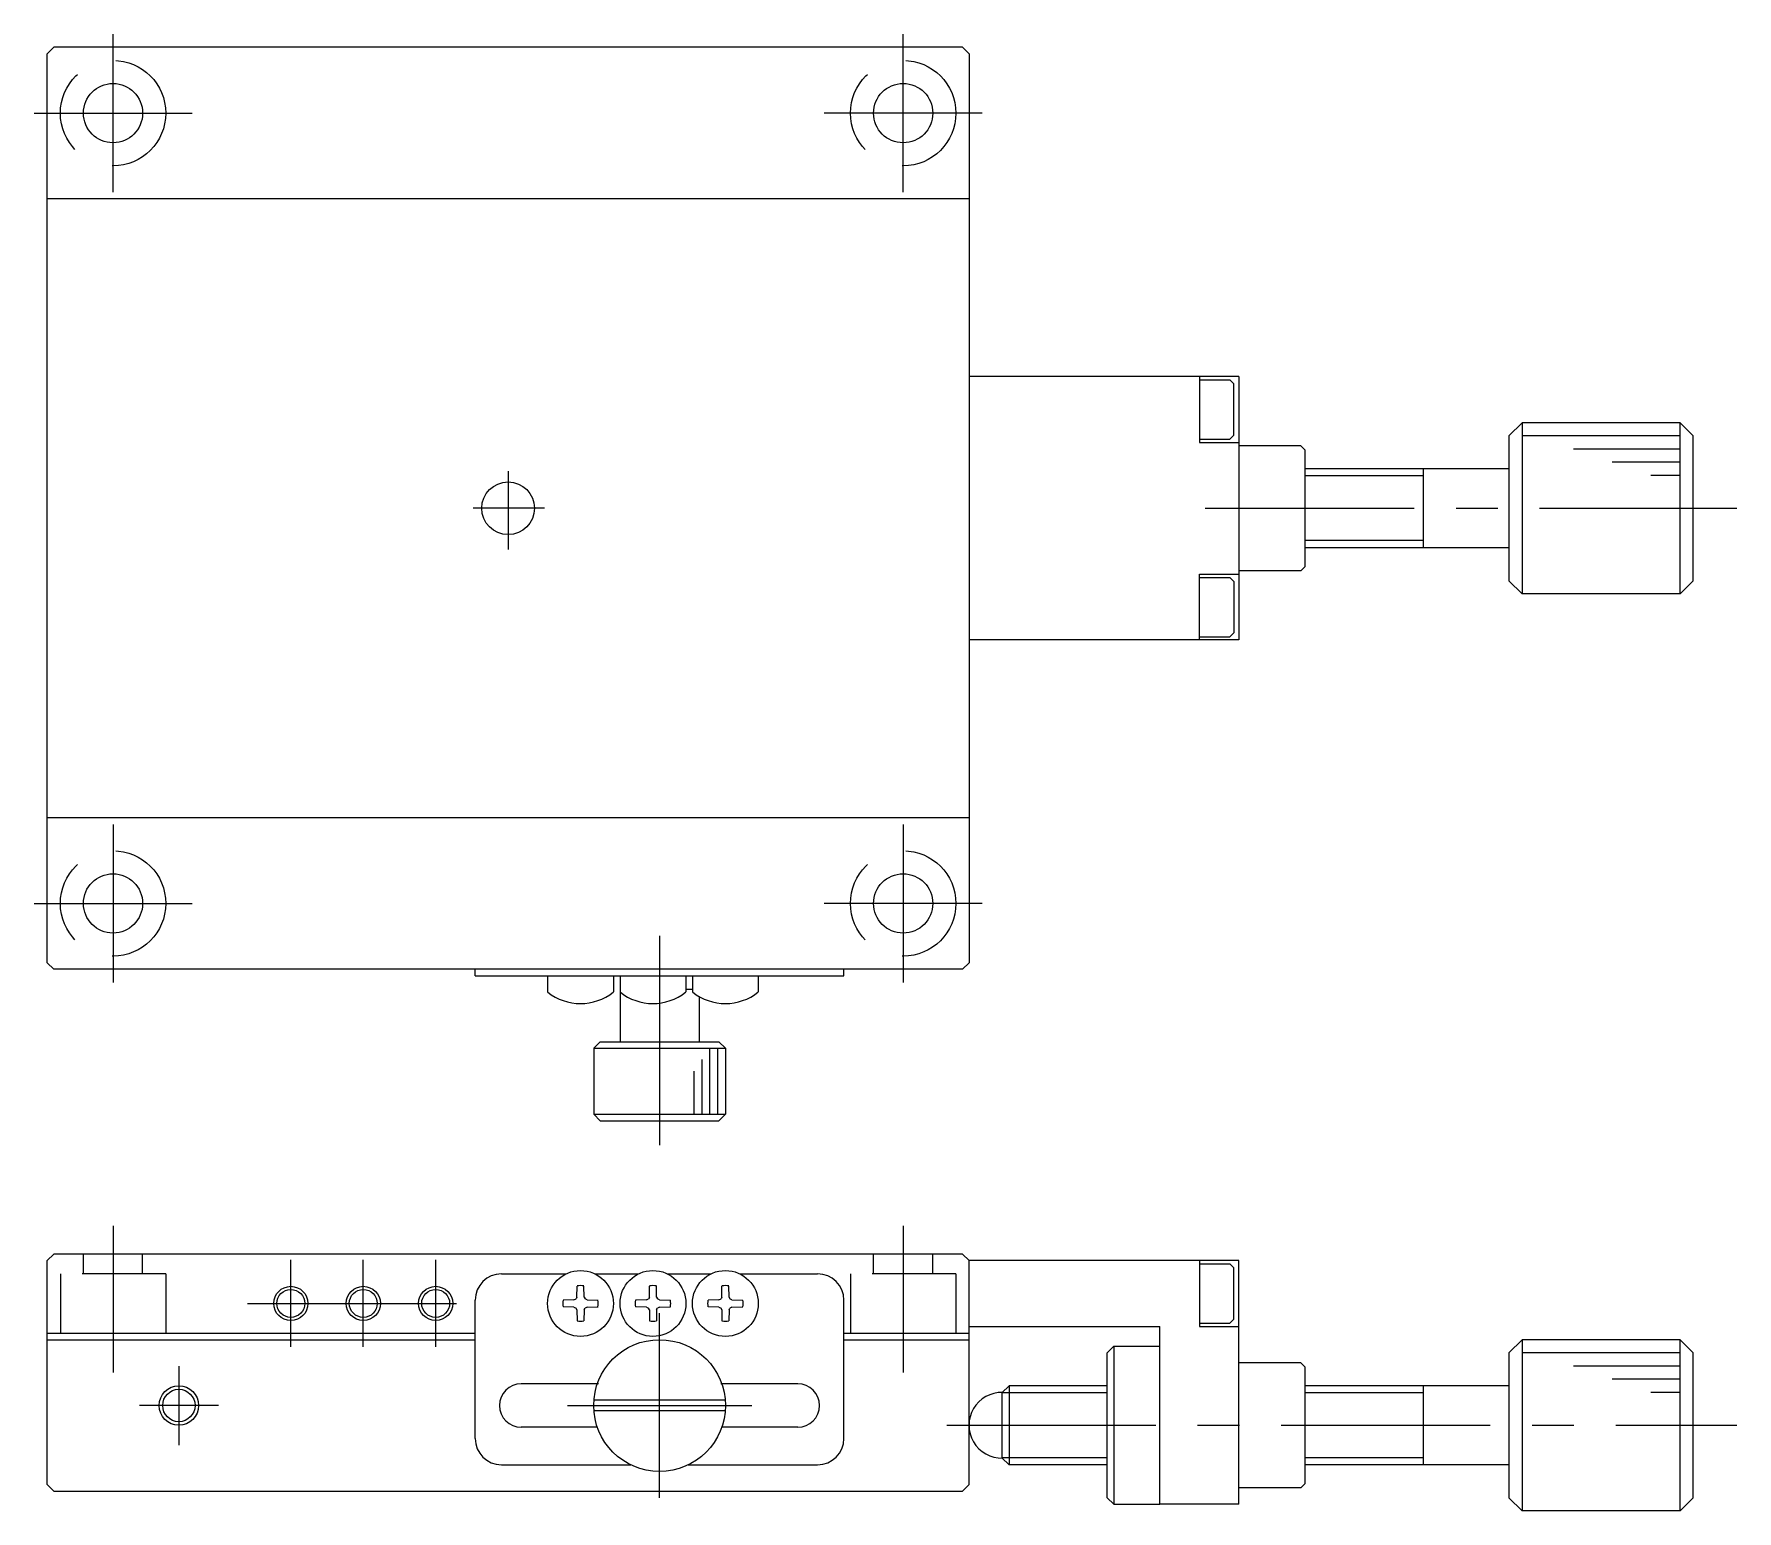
# Model space of a CAD drawing. Extents: x -1 to 240, y -8 to 253.
# Drawn here: x 46.7 to 176, y 141.4 to 253.5 of the extents above; entities that cross this region are included whole.
import ezdxf

# ---------------------------------------------------------------- set-up
doc = ezdxf.new("R2010")
doc.units = 0
doc.header["$LTSCALE"] = 0.5
doc.linetypes.add('CENTER', pattern=[50.8, 31.75, -6.35, 6.35, -6.35])
doc.linetypes.add('DASHED', pattern=[19.05, 12.7, -6.35])
for name, color, linetype in [('MSM_CENTER', 1, 'CENTER'), ('MSM_CONTINUOUS', 7, 'CONTINUOUS'), ('MSM_DASHED', 4, 'DASHED'), ('MSM_NARROW', 5, 'CONTINUOUS')]:
    doc.layers.add(name, color=color, linetype=linetype)

msp = doc.modelspace()

# ---------------------------------------------------------------- linework, layer by layer
at = {"layer": 'MSM_CENTER'}
for p, q in [((52.69, 241.49), (52.69, 253.49)), ((112.69, 241.49), (112.69, 253.49)), ((46.69, 247.49), (58.69, 247.49)), ((118.69, 247.49), (106.69, 247.49)), ((82.69, 220.31), (82.69, 214.36)), ((85.45, 217.49), (80.04, 217.49)), ((135.62, 217.49), (176, 217.49)), ((52.69, 193.49), (52.69, 181.49)), ((112.69, 193.49), (112.69, 181.49)), ((46.69, 187.49), (58.69, 187.49)), ((118.69, 187.49), (106.69, 187.49)), ((94.19, 185.02), (94.19, 167.13)), ((52.69, 163), (52.69, 151.87)), ((112.69, 163), (112.69, 151.87)), ((66.19, 153.82), (66.19, 160.42)), ((71.69, 153.82), (71.69, 160.42)), ((77.19, 153.82), (77.19, 160.42)), ((62.89, 157.12), (80.49, 157.12)), ((94.19, 142.37), (94.19, 156.37)), ((57.69, 152.37), (57.69, 146.37)), ((60.69, 149.37), (54.69, 149.37)), ((87.19, 149.37), (101.19, 149.37)), ((116, 147.87), (176, 147.87))]:
    msp.add_line(p, q, dxfattribs=at)
at = {"layer": 'MSM_CONTINUOUS'}
for p, q in [((48.19, 252.49), (47.69, 251.99)), ((117.19, 252.49), (48.19, 252.49)), ((117.69, 251.99), (117.19, 252.49)), ((47.69, 182.99), (47.69, 251.99)), ((117.69, 251.99), (117.69, 182.99)), ((117.69, 240.99), (47.69, 240.99)), ((138.19, 227.49), (117.69, 227.49)), ((135.19, 227.49), (135.19, 222.49)), ((135.19, 227.24), (137.49, 227.24)), ((137.49, 227.24), (137.79, 226.94)), ((137.79, 223.04), (137.79, 226.94)), ((138.19, 227.49), (138.19, 207.49)), ((158.69, 222.99), (159.69, 223.99)), ((171.69, 223.99), (159.69, 223.99)), ((159.69, 223.99), (159.69, 210.99)), ((171.69, 210.99), (171.69, 223.99)), ((172.69, 222.99), (171.69, 223.99)), ((135.19, 222.74), (137.49, 222.74)), ((135.19, 222.49), (138.19, 222.49)), ((137.79, 223.04), (137.49, 222.74)), ((158.69, 222.99), (158.69, 211.99)), ((172.69, 211.99), (172.69, 222.99)), ((142.89, 222.24), (138.19, 222.24)), ((143.19, 221.94), (142.89, 222.24)), ((143.19, 221.94), (143.19, 213.04)), ((158.69, 220.49), (143.19, 220.49)), ((152.19, 214.49), (152.19, 220.49)), ((158.69, 214.49), (143.19, 214.49)), ((135.19, 207.49), (135.19, 212.49)), ((135.19, 212.49), (138.19, 212.49)), ((135.19, 212.24), (137.49, 212.24)), ((137.79, 211.94), (137.49, 212.24)), ((142.89, 212.74), (138.19, 212.74)), ((143.19, 213.04), (142.89, 212.74)), ((137.79, 211.94), (137.79, 208.04)), ((158.69, 211.99), (159.69, 210.99)), ((171.69, 210.99), (159.69, 210.99)), ((172.69, 211.99), (171.69, 210.99)), ((138.19, 207.49), (117.69, 207.49)), ((135.19, 207.74), (137.49, 207.74)), ((137.49, 207.74), (137.79, 208.04)), ((117.69, 193.99), (47.69, 193.99)), ((47.69, 182.99), (48.19, 182.49)), ((117.19, 182.49), (48.19, 182.49)), ((80.19, 181.99), (80.19, 182.49)), ((108.19, 181.99), (108.19, 182.49)), ((117.19, 182.49), (117.69, 182.99)), ((80.19, 181.99), (108.19, 181.99)), ((85.69, 181.99), (85.69, 180.77)), ((90.69, 181.99), (90.69, 180.77)), ((91.19, 181.99), (91.19, 180.77)), ((91.19, 181.99), (91.19, 176.99)), ((96.19, 181.99), (96.19, 180.77)), ((96.69, 181.99), (96.69, 180.77)), ((101.69, 181.99), (101.69, 180.77)), ((96.19, 180.99), (96.69, 180.99)), ((97.19, 180.43), (97.19, 176.99)), ((89.19, 176.49), (89.69, 176.99)), ((89.19, 176.49), (99.19, 176.49)), ((89.19, 176.49), (89.19, 171.49)), ((89.69, 176.99), (98.69, 176.99)), ((98.69, 176.99), (99.19, 176.49)), ((99.19, 176.49), (99.19, 171.49)), ((89.19, 171.49), (99.19, 171.49)), ((89.69, 170.99), (89.19, 171.49)), ((89.69, 170.99), (98.69, 170.99)), ((99.19, 171.49), (98.69, 170.99)), ((48.19, 160.87), (47.69, 160.37)), ((47.69, 143.37), (47.69, 160.37)), ((117.19, 160.87), (48.19, 160.87)), ((117.19, 160.87), (117.69, 160.37)), ((138.19, 160.37), (117.69, 160.37)), ((117.69, 143.37), (117.69, 160.37)), ((135.19, 160.37), (135.19, 155.37)), ((138.19, 141.87), (138.19, 160.37)), ((82.19, 159.37), (87.1, 159.37)), ((89.28, 159.37), (92.6, 159.37)), ((94.78, 159.37), (98.1, 159.37)), ((100.28, 159.37), (106.19, 159.37)), ((135.19, 160.12), (137.49, 160.12)), ((137.49, 160.12), (137.79, 159.82)), ((137.79, 155.92), (137.79, 159.82)), ((87.92, 157.6), (87.93, 158.44)), ((88.47, 157.6), (88.45, 158.44)), ((93.42, 157.6), (93.43, 158.44)), ((93.97, 157.6), (93.95, 158.44)), ((98.92, 157.6), (98.93, 158.44)), ((99.47, 157.6), (99.45, 158.44)), ((80.19, 146.87), (80.19, 157.37)), ((87.69, 157.39), (86.87, 157.38)), ((87.69, 156.84), (86.87, 156.86)), ((87.69, 157.39), (87.86, 157.46)), ((87.69, 156.84), (87.86, 156.77)), ((87.92, 157.6), (87.86, 157.46)), ((87.92, 156.64), (87.86, 156.77)), ((87.92, 156.64), (87.93, 155.79)), ((88.47, 156.64), (88.45, 155.79)), ((88.47, 157.6), (88.53, 157.46)), ((88.47, 156.64), (88.53, 156.77)), ((88.69, 157.39), (88.53, 157.46)), ((88.69, 156.84), (88.53, 156.77)), ((88.69, 157.39), (89.52, 157.38)), ((88.69, 156.84), (89.52, 156.86)), ((93.19, 157.39), (92.37, 157.38)), ((93.19, 156.84), (92.37, 156.86)), ((93.19, 157.39), (93.36, 157.46)), ((93.19, 156.84), (93.36, 156.77)), ((93.42, 157.6), (93.36, 157.46)), ((93.42, 156.64), (93.36, 156.77)), ((93.42, 156.64), (93.43, 155.79)), ((93.97, 156.64), (93.95, 155.79)), ((93.97, 157.6), (94.03, 157.46)), ((93.97, 156.64), (94.03, 156.77)), ((94.19, 157.39), (94.03, 157.46)), ((94.19, 156.84), (94.03, 156.77)), ((94.19, 157.39), (95.02, 157.38)), ((94.19, 156.84), (95.02, 156.86)), ((98.69, 157.39), (97.87, 157.38)), ((98.69, 156.84), (97.87, 156.86)), ((98.69, 157.39), (98.86, 157.46)), ((98.69, 156.84), (98.86, 156.77)), ((98.92, 157.6), (98.86, 157.46)), ((98.92, 156.64), (98.86, 156.77)), ((98.92, 156.64), (98.93, 155.79)), ((99.47, 156.64), (99.45, 155.79)), ((99.47, 157.6), (99.53, 157.46)), ((99.47, 156.64), (99.53, 156.77)), ((99.69, 157.39), (99.53, 157.46)), ((99.69, 156.84), (99.53, 156.77)), ((99.69, 157.39), (100.52, 157.38)), ((99.69, 156.84), (100.52, 156.86)), ((108.19, 146.87), (108.19, 157.37)), ((117.69, 155.37), (132.19, 155.37)), ((132.19, 141.87), (132.19, 155.37)), ((135.19, 155.62), (137.49, 155.62)), ((135.19, 155.37), (138.19, 155.37)), ((137.79, 155.92), (137.49, 155.62)), ((47.69, 154.87), (80.19, 154.87)), ((47.69, 154.37), (80.19, 154.37)), ((108.19, 154.87), (117.69, 154.87)), ((108.19, 154.37), (117.69, 154.37)), ((158.69, 153.37), (159.69, 154.37)), ((171.69, 154.37), (159.69, 154.37)), ((159.69, 154.37), (159.69, 141.37)), ((171.69, 141.37), (171.69, 154.37)), ((172.69, 153.37), (171.69, 154.37)), ((128.19, 153.37), (128.69, 153.87)), ((128.19, 142.37), (128.19, 153.37)), ((128.69, 153.87), (128.69, 141.87)), ((128.69, 153.87), (132.19, 153.87)), ((142.89, 152.62), (138.19, 152.62)), ((143.19, 152.32), (142.89, 152.62)), ((158.69, 153.37), (158.69, 142.37)), ((172.69, 142.37), (172.69, 153.37)), ((143.19, 152.32), (143.19, 143.42)), ((89.55, 151.02), (83.69, 151.02)), ((104.69, 151.02), (98.84, 151.02)), ((120.19, 150.33), (120.73, 150.87)), ((120.19, 150.33), (120.19, 145.41)), ((120.73, 150.87), (120.73, 144.87)), ((128.19, 150.87), (120.73, 150.87)), ((158.69, 150.87), (143.19, 150.87)), ((152.19, 144.87), (152.19, 150.87)), ((99.18, 149.77), (89.21, 149.77)), ((99.18, 148.97), (89.21, 148.97)), ((89.41, 147.72), (83.69, 147.72)), ((104.69, 147.72), (98.98, 147.72)), ((82.19, 144.87), (92.01, 144.87)), ((96.37, 144.87), (106.19, 144.87)), ((120.73, 144.87), (120.19, 145.41)), ((128.19, 144.87), (120.73, 144.87)), ((158.69, 144.87), (143.19, 144.87)), ((48.19, 142.87), (47.69, 143.37)), ((48.19, 142.87), (117.19, 142.87)), ((117.69, 143.37), (117.19, 142.87)), ((128.19, 142.37), (128.69, 141.87)), ((142.89, 143.12), (138.19, 143.12)), ((143.19, 143.42), (142.89, 143.12)), ((158.69, 142.37), (159.69, 141.37)), ((172.69, 142.37), (171.69, 141.37)), ((128.69, 141.87), (132.19, 141.87)), ((138.19, 141.87), (132.19, 141.87)), ((171.69, 141.37), (159.69, 141.37))]:
    msp.add_line(p, q, dxfattribs=at)
for centre, radius in [((52.69, 247.49), 2.25), ((112.69, 247.49), 2.25), ((82.69, 217.49), 2), ((52.69, 187.49), 2.25), ((112.69, 187.49), 2.25), ((88.19, 157.12), 2.5), ((93.69, 157.12), 2.5), ((99.19, 157.12), 2.5), ((66.19, 157.12), 1.06), ((71.69, 157.12), 1.06), ((77.19, 157.12), 1.06), ((94.19, 149.37), 5), ((57.69, 149.37), 1.23)]:
    msp.add_circle(centre, radius, dxfattribs=at)
for centre, radius, start, end in [((88.19, 183.89), 4, 231.3178, 308.6822), ((93.69, 183.89), 4, 231.3178, 308.6822), ((99.19, 183.89), 4, 231.3178, 308.6822), ((82.19, 157.37), 2, 90, 180), ((106.19, 157.37), 2, 0, 90), ((88.19, 157.12), 1.35, 78.8959, 101.1041), ((93.69, 157.12), 1.35, 78.8959, 101.1041), ((99.19, 157.12), 1.35, 78.8959, 101.1041), ((88.19, 157.12), 1.35, 168.8959, 191.1041), ((88.19, 157.12), 1.35, 348.8959, 11.1041), ((93.69, 157.12), 1.35, 168.8959, 191.1041), ((93.69, 157.12), 1.35, 348.8959, 11.1041), ((99.19, 157.12), 1.35, 168.8959, 191.1041), ((99.19, 157.12), 1.35, 348.8959, 11.1041), ((88.19, 157.12), 1.35, 258.8959, 281.1041), ((93.69, 157.12), 1.35, 258.8959, 281.1041), ((99.19, 157.12), 1.35, 258.8959, 281.1041), ((83.69, 149.37), 1.65, 90, 270), ((104.69, 149.37), 1.65, 270, 90), ((120.19, 147.87), 2.5, 89.0567, 270.9433), ((82.19, 146.87), 2, 180, 270), ((106.19, 146.87), 2, 270, 0)]:
    msp.add_arc(centre, radius, start, end, dxfattribs=at)
at = {"layer": 'MSM_DASHED'}
for p, q in [((50.44, 159.37), (50.44, 160.87)), ((54.94, 159.37), (54.94, 160.87)), ((110.44, 159.37), (110.44, 160.87)), ((114.94, 159.37), (114.94, 160.87)), ((56.69, 159.37), (48.69, 159.37)), ((48.69, 159.37), (48.69, 154.87)), ((56.69, 159.37), (56.69, 154.87)), ((108.69, 159.37), (108.69, 154.87)), ((116.69, 159.37), (108.69, 159.37)), ((116.69, 159.37), (116.69, 154.87))]:
    msp.add_line(p, q, dxfattribs=at)
for centre in [(52.69, 247.49), (112.69, 247.49), (52.69, 187.49), (112.69, 187.49)]:
    msp.add_circle(centre, 4, dxfattribs=at)
at = {"layer": 'MSM_NARROW'}
for p, q in [((171.69, 222.99), (159.69, 222.99)), ((171.69, 221.99), (163.58, 221.99)), ((152.19, 219.95), (143.19, 219.95)), ((171.69, 220.99), (166.52, 220.99)), ((171.69, 219.99), (169.46, 219.99)), ((152.19, 215.04), (143.19, 215.04)), ((97.99, 176.49), (97.99, 171.49)), ((98.59, 176.49), (98.59, 171.49)), ((96.79, 174.76), (96.79, 171.49)), ((97.39, 175.63), (97.39, 171.49)), ((171.69, 153.37), (159.69, 153.37)), ((171.69, 152.37), (163.58, 152.37)), ((171.69, 151.37), (166.52, 151.37)), ((128.19, 150.33), (120.19, 150.33)), ((152.19, 150.33), (143.19, 150.33)), ((171.69, 150.37), (169.46, 150.37)), ((128.19, 145.41), (120.19, 145.41)), ((152.19, 145.41), (143.19, 145.41))]:
    msp.add_line(p, q, dxfattribs=at)
for centre, radius in [((66.19, 157.12), 1.3), ((71.69, 157.12), 1.3), ((77.19, 157.12), 1.3), ((57.69, 149.37), 1.5)]:
    msp.add_circle(centre, radius, dxfattribs=at)

doc.saveas('drawing.dxf')
